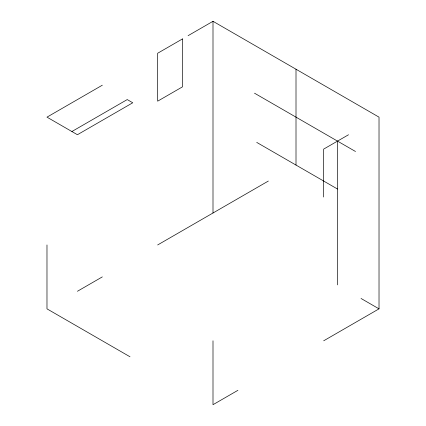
<?xml version="1.0" encoding="UTF-8"?>
<svg xmlns="http://www.w3.org/2000/svg" width="426" height="426" viewBox="0 0 426 426"><rect width="100%" height="100%" fill="white"/><g stroke="black" fill="none" stroke-linecap="round" stroke-linejoin="round"><path stroke-width="0.64" d="M102.32 85.2L46.982 117.15L77.42 134.722L132.758 102.772L127.225 99.578L71.888 131.528M188.095 35.677L213 21.3L379.018 117.15L379.018 308.85L323.68 340.8M77.42 291.277L102.32 276.9M157.663 244.95L268.337 181.05M348.521 134.76L323.68 149.1L323.68 197.025M237.905 390.322L213 404.7L213 340.8M254.503 93.188L355.497 151.496M256.718 142.39L337.514 189.037M361.03 298.466L379.018 308.85M129.994 356.775L46.982 308.85L46.982 244.95M337.514 141.112L337.514 284.887M296.006 69.225L296.006 165.075M213 21.3L213 213M182.504 38.91L157.663 53.25L157.663 101.175L182.504 86.835L182.504 38.91"/></g></svg>
